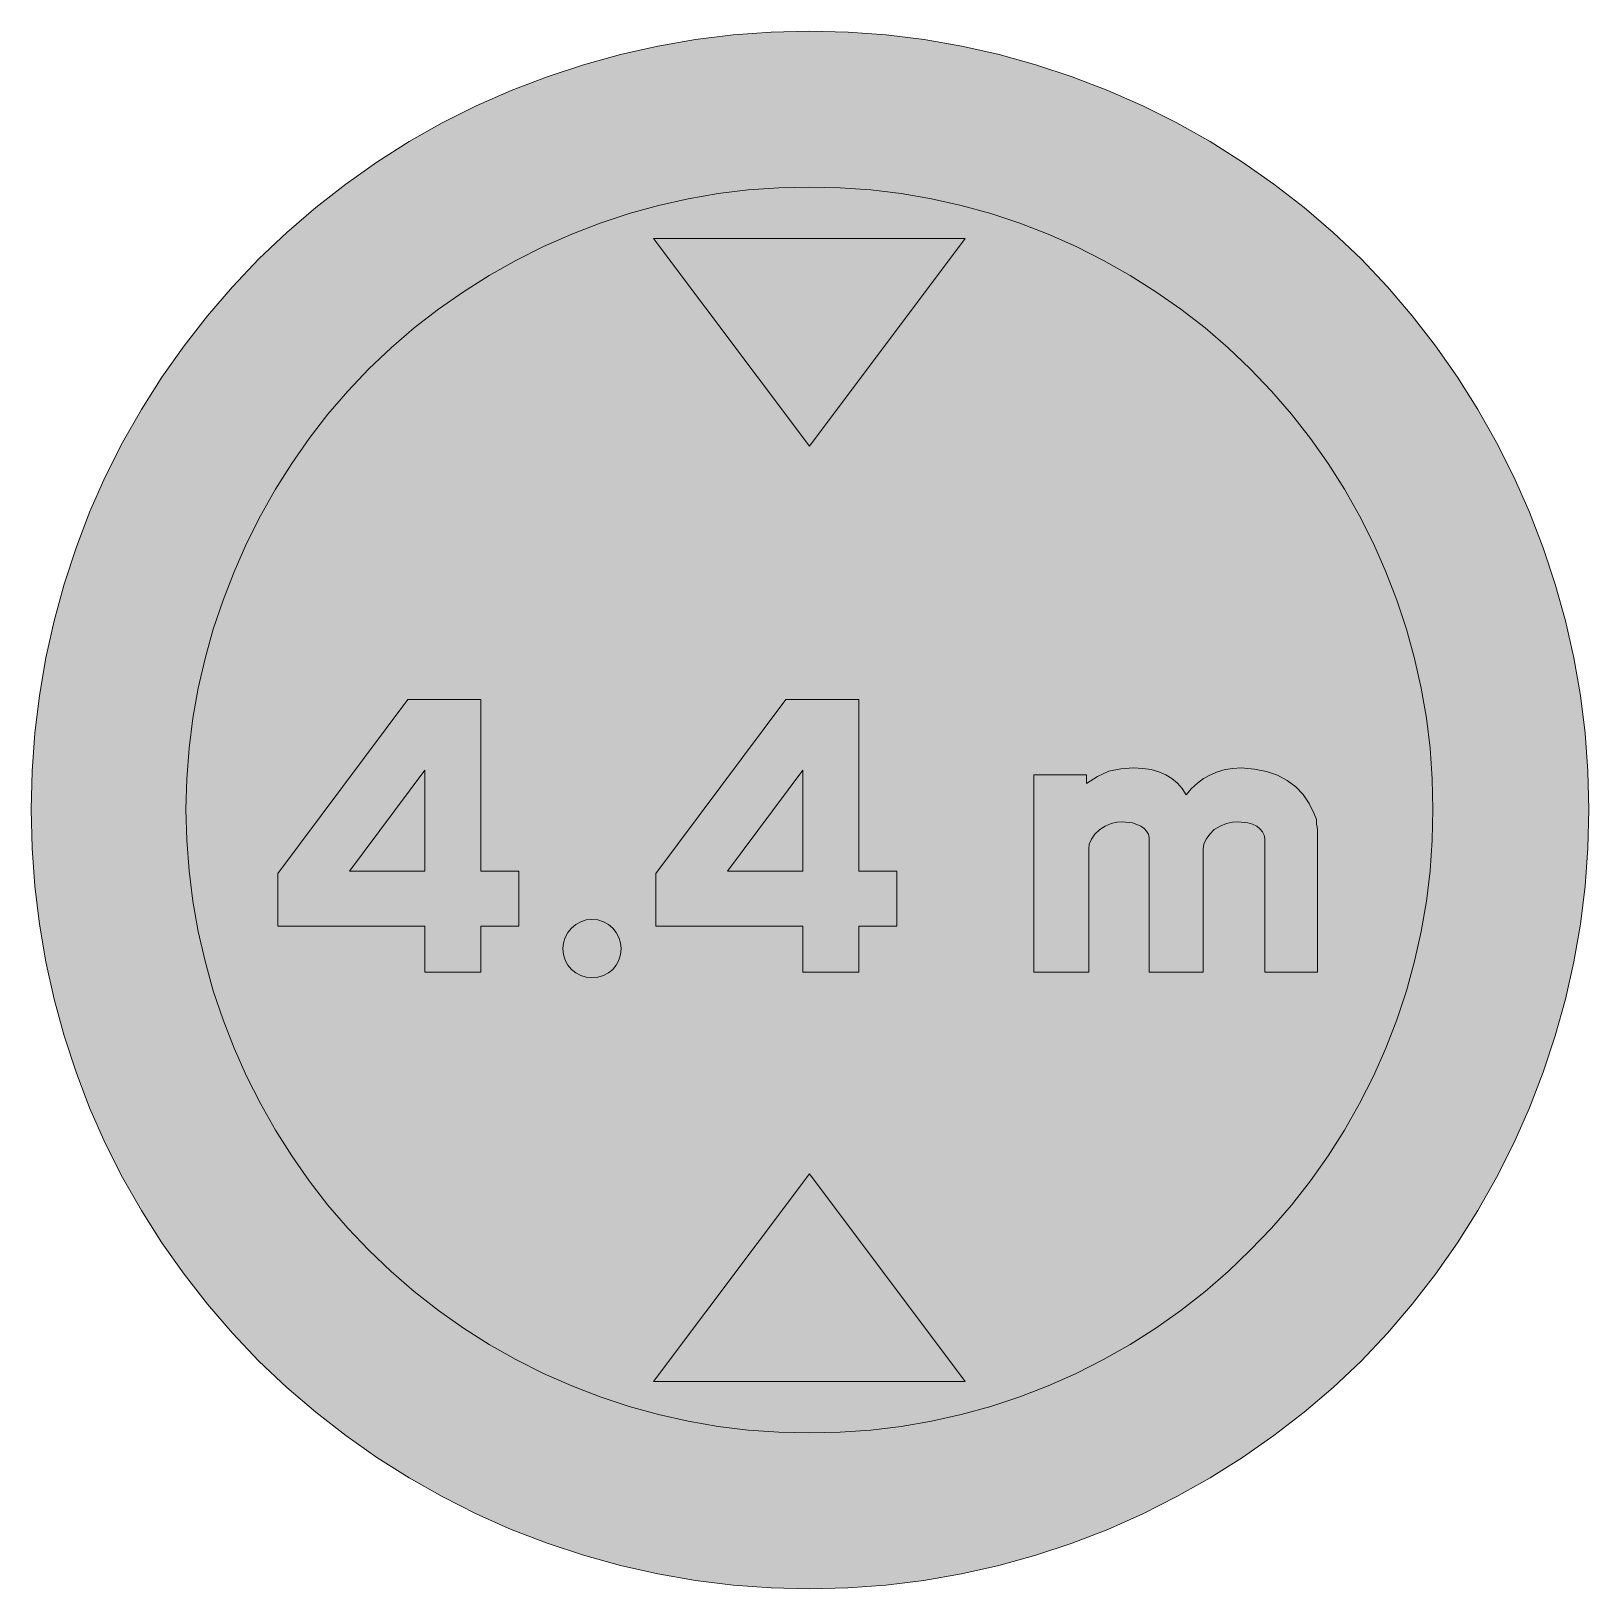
# Model space of a CAD drawing. Header units: metres. Extents: x 160 to 410, y 11 to 261.
import ezdxf

# ---------------------------------------------------------------- set-up
doc = ezdxf.new("R2010")
doc.units = ezdxf.units.M
for name, color, linetype, true_color in [('FILL_BLACK_000000', 7, 'Continuous', 0x000000), ('FILL_RED_FF0000', 7, 'Continuous', 0xff0000), ('FILL_WHITE_FFFFFF', 7, 'Continuous', 0xffffff)]:
    doc.layers.add(name, color=color, linetype=linetype, true_color=true_color)

msp = doc.modelspace()

# ---------------------------------------------------------------- hatches: boundary and pattern name
at = {"layer": 'FILL_BLACK_000000', "true_color": 0x000000}
h = msp.add_hatch(color=7, dxfattribs=at)
h.dxf.hatch_style = 1
h.paths.add_polyline_path([(259.74, 227.7), (309.78, 227.7), (284.76, 194.4), (259.74, 227.7)])
h = msp.add_hatch(color=7, dxfattribs=at)
h.dxf.hatch_style = 1
h.paths.add_polyline_path([(238.14, 117.36), (232.02, 117.36), (232.02, 109.98), (223.02, 109.98), (223.02, 117.36), (199.44, 117.36), (199.44, 125.82), (220.32, 153.72), (232.02, 153.72), (232.02, 126.18), (238.14, 126.18), (238.14, 117.36)])
h.paths.add_polyline_path([(223.02, 126.18), (223.02, 142.38), (210.96, 126.18), (223.02, 126.18)], flags=16)
h = msp.add_hatch(color=7, dxfattribs=at)
h.dxf.hatch_style = 1
h.paths.add_polyline_path([(298.8, 117.36), (292.68, 117.36), (292.68, 109.98), (283.68, 109.98), (283.68, 117.36), (260.1, 117.36), (260.1, 125.82), (280.98, 153.72), (292.68, 153.72), (292.68, 126.18), (298.8, 126.18), (298.8, 117.36)])
h.paths.add_polyline_path([(283.68, 126.18), (283.68, 142.38), (271.62, 126.18), (283.68, 126.18)], flags=16)
h = msp.add_hatch(color=7, dxfattribs=at)
h.dxf.hatch_style = 1
h.paths.add_polyline_path([(352.65, 134.03), (351.7, 133.81), (350.71, 133.42), (349.74, 132.84), (349, 132.11), (348.43, 131.31), (348.07, 130.51), (347.94, 129.78), (347.94, 109.98), (339.3, 109.98), (339.3, 131.58), (339.16, 132.1), (338.88, 132.58), (338.47, 133.01), (337.95, 133.38), (337.33, 133.68), (336.62, 133.91), (334.98, 134.1), (334.11, 134.03), (333.18, 133.81), (332.25, 133.42), (331.38, 132.84), (330.57, 132.11), (330.01, 131.31), (329.68, 130.51), (329.58, 129.78), (329.58, 109.98), (320.76, 109.98), (320.76, 141.66), (329.22, 141.66), (329.22, 140.22), (331.02, 141.35), (332.82, 142.2), (334.73, 142.61), (336.78, 142.74), (338.27, 142.67), (339.62, 142.47), (340.85, 142.13), (341.95, 141.66), (342.94, 141.05), (343.82, 140.31), (344.58, 139.43), (345.24, 138.42), (346.09, 139.43), (347.02, 140.31), (348.03, 141.05), (349.11, 141.66), (350.26, 142.13), (351.47, 142.47), (352.74, 142.67), (354.06, 142.74), (356.19, 142.56), (358.14, 142.17), (359.9, 141.56), (361.46, 140.74), (362.83, 139.7), (364.01, 138.46), (364.98, 137.01), (365.76, 135.36), (366.12, 134.46), (366.12, 134.1), (366.12, 133.74), (366.28, 133.22), (366.3, 132.84), (366.3, 109.98), (357.84, 109.98), (357.84, 131.4), (357.73, 131.94), (357.48, 132.48), (357.1, 132.93), (356.58, 133.38), (355.87, 133.72), (355.12, 133.94), (353.52, 134.1), (352.65, 134.03)])
h = msp.add_hatch(color=7, dxfattribs=at)
h.dxf.hatch_style = 1
h.paths.add_polyline_path([(254.43, 112.78), (254.17, 111.89), (253.75, 111.09), (253.19, 110.41), (252.51, 109.85), (251.71, 109.43), (250.82, 109.17), (249.84, 109.08), (248.92, 109.17), (248.05, 109.43), (247.25, 109.85), (246.55, 110.41), (245.98, 111.09), (245.54, 111.89), (245.26, 112.78), (245.16, 113.76), (245.26, 114.68), (245.54, 115.55), (245.98, 116.35), (246.55, 117.05), (247.25, 117.62), (248.05, 118.06), (248.92, 118.34), (249.84, 118.44), (250.82, 118.34), (251.71, 118.06), (252.51, 117.62), (253.19, 117.05), (253.75, 116.35), (254.17, 115.55), (254.43, 114.68), (254.52, 113.76), (254.43, 112.78)])
h = msp.add_hatch(color=7, dxfattribs=at)
h.dxf.hatch_style = 1
h.paths.add_polyline_path([(309.78, 44.28), (259.74, 44.28), (284.76, 77.58), (309.78, 44.28)])
at = {"layer": 'FILL_RED_FF0000', "true_color": 0xff0000}
h = msp.add_hatch(color=7, dxfattribs=at)
h.dxf.hatch_style = 1
h.paths.add_polyline_path([(409.71, 129.89), (409.26, 123.74), (408.5, 117.64), (407.45, 111.6), (406.11, 105.63), (404.47, 99.73), (402.54, 93.92), (400.32, 88.2), (397.82, 82.54), (395.06, 77.03), (392.05, 71.69), (388.78, 66.51), (385.26, 61.5), (381.51, 56.66), (377.53, 52), (373.32, 47.52), (368.83, 43.31), (364.15, 39.33), (359.29, 35.58), (354.26, 32.06), (349.07, 28.79), (343.73, 25.78), (338.25, 23.02), (332.64, 20.52), (326.91, 18.3), (321.08, 16.37), (315.16, 14.73), (309.17, 13.39), (303.12, 12.34), (297.03, 11.58), (290.9, 11.13), (284.76, 10.98), (278.63, 11.13), (272.52, 11.58), (266.45, 12.34), (260.41, 13.39), (254.43, 14.73), (248.51, 16.37), (242.66, 18.3), (236.88, 20.52), (231.28, 23.02), (225.82, 25.78), (220.51, 28.79), (215.35, 32.06), (210.35, 35.58), (205.52, 39.33), (200.86, 43.31), (196.38, 47.52), (192.16, 52), (188.16, 56.66), (184.38, 61.5), (180.83, 66.51), (177.53, 71.69), (174.48, 77.03), (171.7, 82.54), (169.2, 88.2), (167.04, 93.92), (165.16, 99.73), (163.55, 105.63), (162.22, 111.6), (161.19, 117.64), (160.44, 123.74), (159.99, 129.89), (159.84, 136.08), (159.99, 142.21), (160.44, 148.32), (161.19, 154.38), (162.22, 160.4), (163.55, 166.36), (165.16, 172.25), (167.04, 178.06), (169.2, 183.78), (171.7, 189.44), (174.48, 194.95), (177.53, 200.29), (180.83, 205.47), (184.38, 210.48), (188.16, 215.32), (192.16, 219.98), (196.38, 224.46), (200.86, 228.68), (205.52, 232.68), (210.35, 236.45), (215.35, 239.99), (220.51, 243.27), (225.82, 246.28), (231.28, 249.02), (236.88, 251.46), (242.66, 253.68), (248.51, 255.61), (254.43, 257.25), (260.41, 258.59), (266.45, 259.64), (272.52, 260.4), (278.63, 260.85), (284.76, 261), (290.95, 260.85), (297.1, 260.4), (303.2, 259.64), (309.24, 258.59), (315.21, 257.25), (321.11, 255.61), (326.92, 253.68), (332.64, 251.46), (338.25, 249.02), (343.73, 246.28), (349.07, 243.27), (354.26, 239.99), (359.29, 236.45), (364.15, 232.68), (368.83, 228.68), (373.32, 224.46), (377.53, 219.98), (381.51, 215.32), (385.26, 210.48), (388.78, 205.47), (392.05, 200.29), (395.06, 194.95), (397.82, 189.44), (400.32, 183.78), (402.54, 178.06), (404.47, 172.25), (406.11, 166.36), (407.45, 160.4), (408.5, 154.38), (409.26, 148.32), (409.71, 142.21), (409.86, 136.08), (409.71, 129.89)])
at = {"layer": 'FILL_WHITE_FFFFFF', "true_color": 0xffffff}
h = msp.add_hatch(color=7, dxfattribs=at)
h.dxf.hatch_style = 1
h.paths.add_polyline_path([(384.72, 131.15), (384.37, 126.24), (383.78, 121.35), (382.95, 116.51), (381.89, 111.71), (380.59, 106.97), (379.05, 102.31), (377.28, 97.74), (375.28, 93.26), (373.07, 88.88), (370.64, 84.61), (368.01, 80.46), (365.18, 76.45), (362.14, 72.58), (358.92, 68.87), (355.5, 65.34), (351.97, 61.92), (348.26, 58.7), (344.39, 55.66), (340.38, 52.83), (336.23, 50.2), (331.96, 47.77), (327.58, 45.56), (323.1, 43.56), (318.53, 41.79), (313.87, 40.25), (309.13, 38.95), (304.33, 37.89), (299.49, 37.06), (294.6, 36.47), (289.69, 36.12), (284.76, 36), (279.84, 36.12), (274.95, 36.47), (270.09, 37.06), (265.27, 37.89), (260.51, 38.95), (255.8, 40.25), (251.16, 41.79), (246.6, 43.56), (242.07, 45.56), (237.66, 47.77), (233.38, 50.2), (229.23, 52.83), (225.21, 55.66), (221.34, 58.7), (217.61, 61.92), (214.02, 65.34), (210.66, 68.87), (207.48, 72.58), (204.48, 76.45), (201.67, 80.46), (199.05, 84.61), (196.63, 88.88), (194.42, 93.26), (192.42, 97.74), (190.64, 102.31), (189.08, 106.97), (187.76, 111.71), (186.66, 116.51), (185.8, 121.35), (185.18, 126.24), (184.81, 131.15), (184.68, 136.08), (184.81, 141), (185.18, 145.89), (185.8, 150.75), (186.66, 155.57), (187.76, 160.33), (189.08, 165.04), (190.64, 169.68), (192.42, 174.24), (194.42, 178.77), (196.63, 183.18), (199.05, 187.46), (201.67, 191.61), (204.48, 195.63), (207.48, 199.5), (210.66, 203.23), (214.02, 206.82), (217.61, 210.18), (221.34, 213.36), (225.21, 216.36), (229.23, 219.17), (233.38, 221.79), (237.66, 224.21), (242.07, 226.42), (246.6, 228.42), (251.16, 230.19), (255.8, 231.73), (260.51, 233.03), (265.27, 234.09), (270.09, 234.92), (274.95, 235.51), (279.84, 235.86), (284.76, 235.98), (289.69, 235.86), (294.6, 235.51), (299.49, 234.92), (304.33, 234.09), (309.13, 233.03), (313.87, 231.73), (318.53, 230.19), (323.1, 228.42), (327.58, 226.42), (331.96, 224.21), (336.23, 221.79), (340.38, 219.17), (344.39, 216.36), (348.26, 213.36), (351.97, 210.18), (355.5, 206.82), (358.92, 203.23), (362.14, 199.5), (365.18, 195.63), (368.01, 191.61), (370.64, 187.46), (373.07, 183.18), (375.28, 178.77), (377.28, 174.24), (379.05, 169.68), (380.59, 165.04), (381.89, 160.33), (382.95, 155.57), (383.78, 150.75), (384.37, 145.89), (384.72, 141), (384.84, 136.08), (384.72, 131.15)])

# ---------------------------------------------------------------- linework, layer by layer
at = {"layer": 'FILL_BLACK_000000', "lineweight": 0, "true_color": 0x000000}
for points in [[(259.74, 227.7), (309.78, 227.7), (284.76, 194.4)], [(238.14, 117.36), (232.02, 117.36), (232.02, 109.98), (223.02, 109.98), (223.02, 117.36), (199.44, 117.36), (199.44, 125.82), (220.32, 153.72), (232.02, 153.72), (232.02, 126.18), (238.14, 126.18)], [(298.8, 117.36), (292.68, 117.36), (292.68, 109.98), (283.68, 109.98), (283.68, 117.36), (260.1, 117.36), (260.1, 125.82), (280.98, 153.72), (292.68, 153.72), (292.68, 126.18), (298.8, 126.18)], [(352.65, 134.03), (351.7, 133.81), (350.71, 133.42), (349.74, 132.84), (349, 132.11), (348.43, 131.31), (348.07, 130.51), (347.94, 129.78), (347.94, 109.98), (339.3, 109.98), (339.3, 131.58), (339.16, 132.1), (338.88, 132.58), (338.47, 133.01), (337.95, 133.38), (337.33, 133.68), (336.62, 133.91), (334.98, 134.1), (334.11, 134.03), (333.18, 133.81), (332.25, 133.42), (331.38, 132.84), (330.57, 132.11), (330.01, 131.31), (329.68, 130.51), (329.58, 129.78), (329.58, 109.98), (320.76, 109.98), (320.76, 141.66), (329.22, 141.66), (329.22, 140.22), (331.02, 141.35), (332.82, 142.2), (334.73, 142.61), (336.78, 142.74), (338.27, 142.67), (339.62, 142.47), (340.85, 142.13), (341.95, 141.66), (342.94, 141.05), (343.82, 140.31), (344.58, 139.43), (345.24, 138.42), (346.09, 139.43), (347.02, 140.31), (348.03, 141.05), (349.11, 141.66), (350.26, 142.13), (351.47, 142.47), (352.74, 142.67), (354.06, 142.74), (356.19, 142.56), (358.14, 142.17), (359.9, 141.56), (361.46, 140.74), (362.83, 139.7), (364.01, 138.46), (364.98, 137.01), (365.76, 135.36), (366.12, 134.46), (366.12, 134.1), (366.12, 133.74), (366.28, 133.22), (366.3, 132.84), (366.3, 109.98), (357.84, 109.98), (357.84, 131.4), (357.73, 131.94), (357.48, 132.48), (357.1, 132.93), (356.58, 133.38), (355.87, 133.72), (355.12, 133.94), (353.52, 134.1)], [(223.02, 126.18), (223.02, 142.38), (210.96, 126.18)], [(283.68, 126.18), (283.68, 142.38), (271.62, 126.18)], [(254.43, 112.78), (254.17, 111.89), (253.75, 111.09), (253.19, 110.41), (252.51, 109.85), (251.71, 109.43), (250.82, 109.17), (249.84, 109.08), (248.92, 109.17), (248.05, 109.43), (247.25, 109.85), (246.55, 110.41), (245.98, 111.09), (245.54, 111.89), (245.26, 112.78), (245.16, 113.76), (245.26, 114.68), (245.54, 115.55), (245.98, 116.35), (246.55, 117.05), (247.25, 117.62), (248.05, 118.06), (248.92, 118.34), (249.84, 118.44), (250.82, 118.34), (251.71, 118.06), (252.51, 117.62), (253.19, 117.05), (253.75, 116.35), (254.17, 115.55), (254.43, 114.68), (254.52, 113.76)], [(309.78, 44.28), (259.74, 44.28), (284.76, 77.58)]]:
    msp.add_lwpolyline(points, close=True, dxfattribs=at)
at = {"layer": 'FILL_RED_FF0000', "lineweight": 0, "true_color": 0xff0000}
msp.add_lwpolyline([(409.71, 129.89), (409.26, 123.74), (408.5, 117.64), (407.45, 111.6), (406.11, 105.63), (404.47, 99.73), (402.54, 93.92), (400.32, 88.2), (397.82, 82.54), (395.06, 77.03), (392.05, 71.69), (388.78, 66.51), (385.26, 61.5), (381.51, 56.66), (377.53, 52), (373.32, 47.52), (368.83, 43.31), (364.15, 39.33), (359.29, 35.58), (354.26, 32.06), (349.07, 28.79), (343.73, 25.78), (338.25, 23.02), (332.64, 20.52), (326.91, 18.3), (321.08, 16.37), (315.16, 14.73), (309.17, 13.39), (303.12, 12.34), (297.03, 11.58), (290.9, 11.13), (284.76, 10.98), (278.63, 11.13), (272.52, 11.58), (266.45, 12.34), (260.41, 13.39), (254.43, 14.73), (248.51, 16.37), (242.66, 18.3), (236.88, 20.52), (231.28, 23.02), (225.82, 25.78), (220.51, 28.79), (215.35, 32.06), (210.35, 35.58), (205.52, 39.33), (200.86, 43.31), (196.38, 47.52), (192.16, 52), (188.16, 56.66), (184.38, 61.5), (180.83, 66.51), (177.53, 71.69), (174.48, 77.03), (171.7, 82.54), (169.2, 88.2), (167.04, 93.92), (165.16, 99.73), (163.55, 105.63), (162.22, 111.6), (161.19, 117.64), (160.44, 123.74), (159.99, 129.89), (159.84, 136.08), (159.99, 142.21), (160.44, 148.32), (161.19, 154.38), (162.22, 160.4), (163.55, 166.36), (165.16, 172.25), (167.04, 178.06), (169.2, 183.78), (171.7, 189.44), (174.48, 194.95), (177.53, 200.29), (180.83, 205.47), (184.38, 210.48), (188.16, 215.32), (192.16, 219.98), (196.38, 224.46), (200.86, 228.68), (205.52, 232.68), (210.35, 236.45), (215.35, 239.99), (220.51, 243.27), (225.82, 246.28), (231.28, 249.02), (236.88, 251.46), (242.66, 253.68), (248.51, 255.61), (254.43, 257.25), (260.41, 258.59), (266.45, 259.64), (272.52, 260.4), (278.63, 260.85), (284.76, 261), (290.95, 260.85), (297.1, 260.4), (303.2, 259.64), (309.24, 258.59), (315.21, 257.25), (321.11, 255.61), (326.92, 253.68), (332.64, 251.46), (338.25, 249.02), (343.73, 246.28), (349.07, 243.27), (354.26, 239.99), (359.29, 236.45), (364.15, 232.68), (368.83, 228.68), (373.32, 224.46), (377.53, 219.98), (381.51, 215.32), (385.26, 210.48), (388.78, 205.47), (392.05, 200.29), (395.06, 194.95), (397.82, 189.44), (400.32, 183.78), (402.54, 178.06), (404.47, 172.25), (406.11, 166.36), (407.45, 160.4), (408.5, 154.38), (409.26, 148.32), (409.71, 142.21), (409.86, 136.08)], close=True, dxfattribs=at)
at = {"layer": 'FILL_WHITE_FFFFFF', "lineweight": 0, "true_color": 0xff0000}
msp.add_lwpolyline([(384.72, 131.15), (384.37, 126.24), (383.78, 121.35), (382.95, 116.51), (381.89, 111.71), (380.59, 106.97), (379.05, 102.31), (377.28, 97.74), (375.28, 93.26), (373.07, 88.88), (370.64, 84.61), (368.01, 80.46), (365.18, 76.45), (362.14, 72.58), (358.92, 68.87), (355.5, 65.34), (351.97, 61.92), (348.26, 58.7), (344.39, 55.66), (340.38, 52.83), (336.23, 50.2), (331.96, 47.77), (327.58, 45.56), (323.1, 43.56), (318.53, 41.79), (313.87, 40.25), (309.13, 38.95), (304.33, 37.89), (299.49, 37.06), (294.6, 36.47), (289.69, 36.12), (284.76, 36), (279.84, 36.12), (274.95, 36.47), (270.09, 37.06), (265.27, 37.89), (260.51, 38.95), (255.8, 40.25), (251.16, 41.79), (246.6, 43.56), (242.07, 45.56), (237.66, 47.77), (233.38, 50.2), (229.23, 52.83), (225.21, 55.66), (221.34, 58.7), (217.61, 61.92), (214.02, 65.34), (210.66, 68.87), (207.48, 72.58), (204.48, 76.45), (201.67, 80.46), (199.05, 84.61), (196.63, 88.88), (194.42, 93.26), (192.42, 97.74), (190.64, 102.31), (189.08, 106.97), (187.76, 111.71), (186.66, 116.51), (185.8, 121.35), (185.18, 126.24), (184.81, 131.15), (184.68, 136.08), (184.81, 141), (185.18, 145.89), (185.8, 150.75), (186.66, 155.57), (187.76, 160.33), (189.08, 165.04), (190.64, 169.68), (192.42, 174.24), (194.42, 178.77), (196.63, 183.18), (199.05, 187.46), (201.67, 191.61), (204.48, 195.63), (207.48, 199.5), (210.66, 203.23), (214.02, 206.82), (217.61, 210.18), (221.34, 213.36), (225.21, 216.36), (229.23, 219.17), (233.38, 221.79), (237.66, 224.21), (242.07, 226.42), (246.6, 228.42), (251.16, 230.19), (255.8, 231.73), (260.51, 233.03), (265.27, 234.09), (270.09, 234.92), (274.95, 235.51), (279.84, 235.86), (284.76, 235.98), (289.69, 235.86), (294.6, 235.51), (299.49, 234.92), (304.33, 234.09), (309.13, 233.03), (313.87, 231.73), (318.53, 230.19), (323.1, 228.42), (327.58, 226.42), (331.96, 224.21), (336.23, 221.79), (340.38, 219.17), (344.39, 216.36), (348.26, 213.36), (351.97, 210.18), (355.5, 206.82), (358.92, 203.23), (362.14, 199.5), (365.18, 195.63), (368.01, 191.61), (370.64, 187.46), (373.07, 183.18), (375.28, 178.77), (377.28, 174.24), (379.05, 169.68), (380.59, 165.04), (381.89, 160.33), (382.95, 155.57), (383.78, 150.75), (384.37, 145.89), (384.72, 141), (384.84, 136.08)], close=True, dxfattribs=at)

doc.saveas('drawing.dxf')
